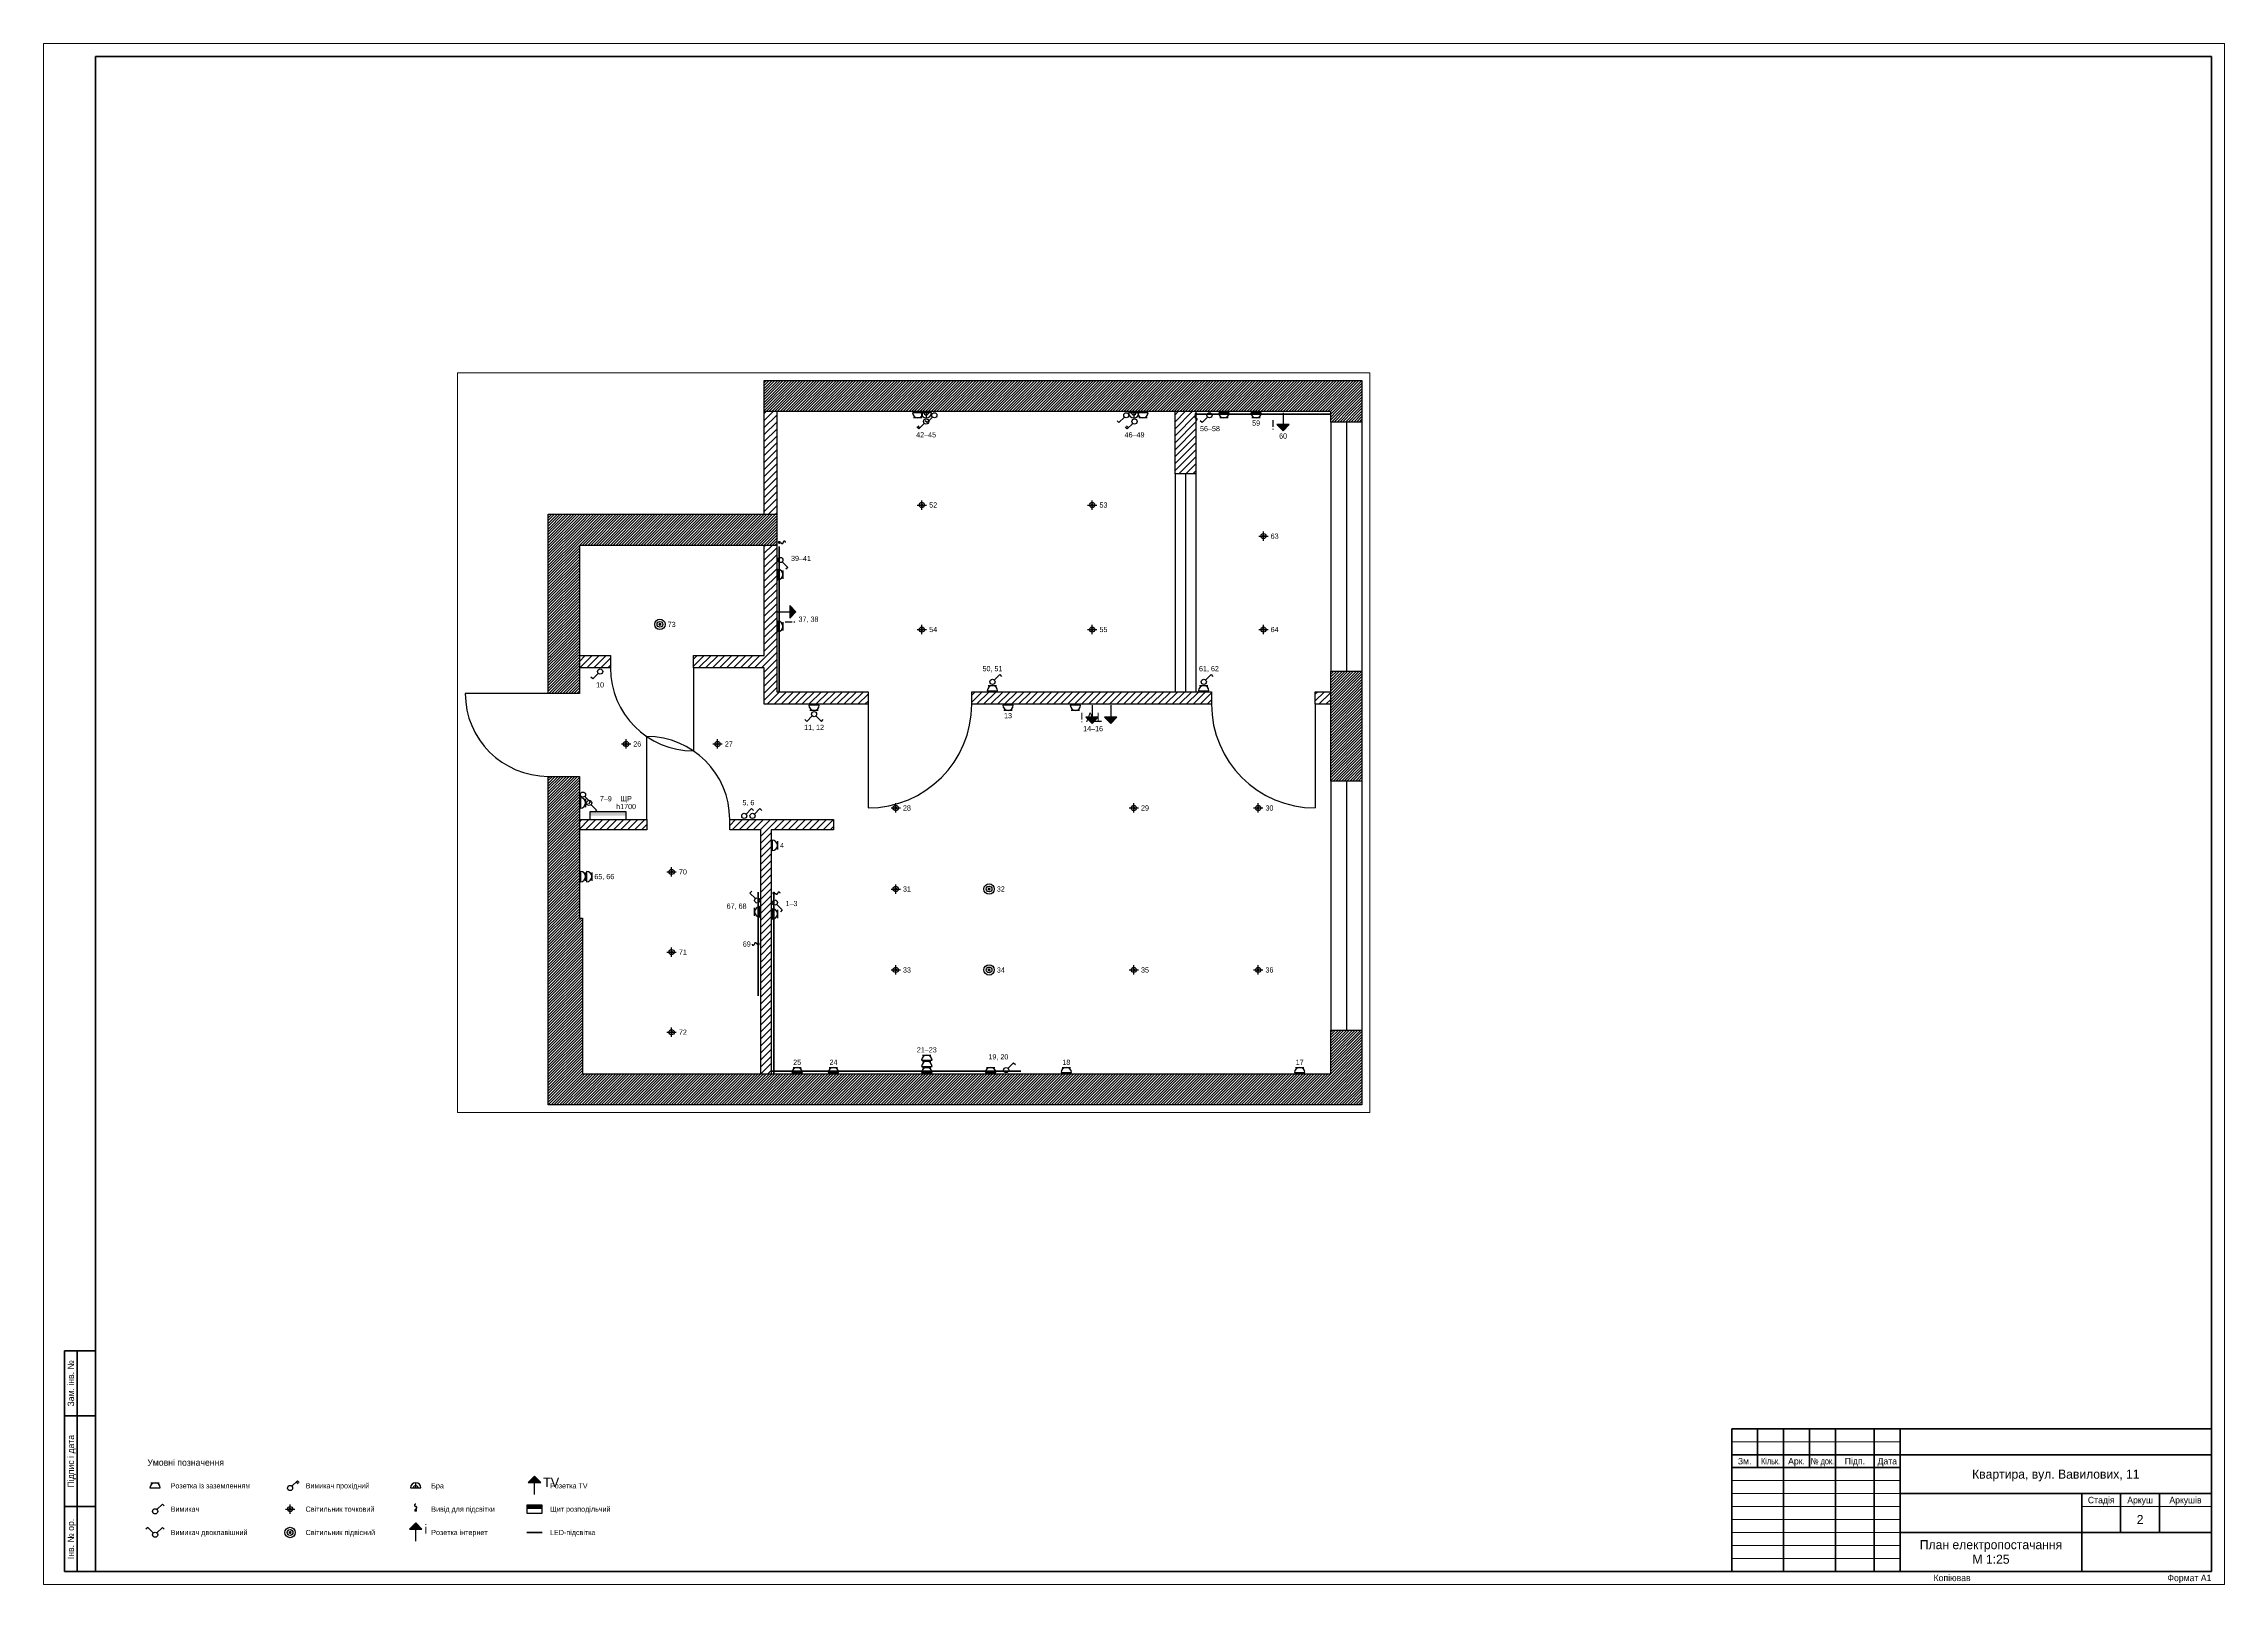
# Paper-space layout '02 Електрика' of a CAD drawing. Header units: millimetres. Extents: x 0 to 841, y 0 to 594.
# The model-space entities are those that its viewports show. They can reach past a viewport. Long polylines and large blocks are cut down to what shows.
import ezdxf
from ezdxf.enums import TextEntityAlignment as Align

# ---------------------------------------------------------------- set-up
doc = ezdxf.new("R2010")
doc.units = ezdxf.units.MM
doc.linetypes.add('E_LED_DASH', pattern=[75, 50, -25])
for name, color, linetype in [('A-DOOR', 3, 'Continuous'), ('A-SHEET', 7, 'Continuous'), ('A-WALL', 7, 'Continuous'), ('A-WIND', 4, 'Continuous'), ('E-BOARD', 1, 'Continuous'), ('E-DATA', 140, 'Continuous'), ('E-LED', 221, 'E_LED_DASH'), ('E-LIGHT', 6, 'Continuous'), ('E-SOCKET', 1, 'Continuous'), ('E-SWITCH', 5, 'Continuous'), ('E-TEXT', 7, 'Continuous')]:
    doc.layers.add(name, color=color, linetype=linetype)
doc.layers.add('A-VPORT', color=8, linetype='Continuous', plot=False)
doc.styles.add('PLEX_LIGHT', font='IBMPlexSans-Light.ttf')

# ---------------------------------------------------------------- blocks, each defined once
blk = doc.blocks.new('STAMP_F3')
at = {"lineweight": 50}
for p, q in [((185, 55), (0, 55)), ((0, 55), (0, 0)), ((10, 40), (10, 55)), ((20, 40), (20, 55)), ((30, 40), (30, 55)), ((40, 40), (40, 55)), ((55, 40), (55, 55)), ((65, 0), (65, 55)), ((185, 0), (185, 55)), ((0, 45), (65, 45)), ((65, 45), (185, 45)), ((0, 40), (65, 40)), ((20, 0), (20, 40)), ((40, 0), (40, 40)), ((55, 0), (55, 40)), ((65, 30), (185, 30)), ((135, 0), (135, 30)), ((150, 15), (150, 30)), ((165, 15), (165, 30)), ((65, 15), (185, 15)), ((0, 0), (185, 0))]:
    blk.add_line(p, q, dxfattribs=at)
at = {"lineweight": 18}
for p, q in [((0, 50), (65, 50)), ((0, 35), (65, 35)), ((0, 30), (65, 30)), ((0, 25), (65, 25)), ((0, 20), (65, 20)), ((135, 25), (185, 25)), ((0, 15), (65, 15)), ((0, 10), (65, 10)), ((0, 5), (65, 5))]:
    blk.add_line(p, q, dxfattribs=at)
at = {"style": 'PLEX_LIGHT'}
for s, p in [('Зм.', (5, 42.5)), ('Арк.', (25, 42.5)), ('Підп.', (47.5, 42.5)), ('Дата', (60, 42.5)), ('Стадія', (142.5, 27.5)), ('Аркуш', (157.5, 27.5)), ('Аркушів', (175, 27.5))]:
    blk.add_text(s, height=2.5, dxfattribs=at).set_placement(p, align=Align.MIDDLE_CENTER)
for s, width, p in [('Кільк.', 0.81045, (15, 42.5)), ('№ док.', 0.701948, (35, 42.5))]:
    blk.add_text(s, height=2.5, dxfattribs=dict(at, width=width)).set_placement(p, align=Align.MIDDLE_CENTER)
for tag, height, p in [('CODE', 5, (125, 50)), ('DATE1', 2.5, (60, 37.5)), ('DATE2', 2.5, (60, 32.5)), ('OBJECT_2', 3.5, (125, 31.9)), ('OBJECT', 3.5, (125, 37.5)), ('DATE3', 2.5, (60, 27.5)), ('DATE4', 2.5, (60, 22.5)), ('DATE5', 2.5, (60, 17.5)), ('BUILDING_2', 3.5, (100, 16.9)), ('BUILDING', 3.5, (100, 22.5)), ('STAGE', 3.5, (142.5, 20)), ('SHEET', 3.5, (157.5, 20)), ('SHEETS', 3.5, (175, 20)), ('DATE6', 2.5, (60, 12.5)), ('DATE7', 2.5, (60, 7.5)), ('IMAGE', 3.5, (100, 7.5)), ('ORG', 2.5, (160, 7.5)), ('DATE8', 2.5, (60, 2.5)), ('IMAGE_2', 3.5, (100, 1.9)), ('ORG_2', 2.5, (160, 3.5))]:
    blk.add_attdef(tag, text='', height=height, dxfattribs=at).set_placement(p, align=Align.MIDDLE_CENTER)
for tag, p in [('ROLE1', (1, 37.5)), ('ROLE2', (1, 32.5)), ('NAME1', (21, 37.5)), ('NAME2', (21, 32.5)), ('ROLE3', (1, 27.5)), ('NAME3', (21, 27.5)), ('ROLE4', (1, 22.5)), ('ROLE5', (1, 17.5)), ('NAME4', (21, 22.5)), ('NAME5', (21, 17.5)), ('ROLE6', (1, 12.5)), ('ROLE7', (1, 7.5)), ('NAME6', (21, 12.5)), ('NAME7', (21, 7.5)), ('ROLE8', (1, 2.5)), ('NAME8', (21, 2.5))]:
    blk.add_attdef(tag, text='', height=2.5, dxfattribs=at).set_placement(p, align=Align.MIDDLE_LEFT)
blk = doc.blocks.new('E_SOCKET')
at = {"color": 0}
for p, q in [((-2, 0.4), (2, 0.4)), ((-1.6, 2.4), (1.6, 2.4))]:
    blk.add_line(p, q, dxfattribs=at)
blk.add_arc((0, 0.4), 2, 0, 180, dxfattribs=at)
at = {"style": 'PLEX_LIGHT', "flags": 1}
for tag in ['GROUP', 'H', 'ID']:
    blk.add_attdef(tag, (0, 0), '', height=2, dxfattribs=at)
blk = doc.blocks.new('E_SWITCH')
at = {"color": 0}
for p, q in [((0.71, 2.11), (2.83, 4.23)), ((2.83, 4.23), (3.54, 3.52))]:
    blk.add_line(p, q, dxfattribs=at)
blk.add_circle((0, 1.4), 1, dxfattribs=at)
at = {"style": 'PLEX_LIGHT', "flags": 1}
for tag in ['GROUP', 'H', 'ID']:
    blk.add_attdef(tag, (0, 0), '', height=2, dxfattribs=at)
blk = doc.blocks.new('E_SWITCH2')
at = {"color": 0}
for p, q in [((-2.83, 4.23), (-3.54, 3.52)), ((-0.71, 2.11), (-2.83, 4.23)), ((0.71, 2.11), (2.83, 4.23)), ((2.83, 4.23), (3.54, 3.52))]:
    blk.add_line(p, q, dxfattribs=at)
blk.add_circle((0, 1.4), 1, dxfattribs=at)
at = {"style": 'PLEX_LIGHT', "flags": 1}
for tag in ['GROUP', 'H', 'ID']:
    blk.add_attdef(tag, (0, 0), '', height=2, dxfattribs=at)
blk = doc.blocks.new('E_PASS_SWITCH')
at = {"color": 0}
for p, q in [((0.71, 2.11), (2.83, 4.23)), ((2.4, 3.8), (3.11, 3.1)), ((2.83, 4.23), (3.54, 3.52))]:
    blk.add_line(p, q, dxfattribs=at)
blk.add_circle((0, 1.4), 1, dxfattribs=at)
at = {"style": 'PLEX_LIGHT', "flags": 1}
for tag in ['GROUP', 'H', 'ID']:
    blk.add_attdef(tag, (0, 0), '', height=2, dxfattribs=at)
blk = doc.blocks.new('E_DOWNLIGHT')
h = blk.add_hatch(color=0)
h.dxf.hatch_style = 1
edge = h.paths.add_edge_path()
edge.add_arc((0, 0), 0.6, 0, 360)
at = {"color": 0}
for p, q in [((-1.8, 0), (1.8, 0)), ((0, -1.8), (0, 1.8))]:
    blk.add_line(p, q, dxfattribs=at)
blk.add_circle((0, 0), 1, dxfattribs=at)
at = {"style": 'PLEX_LIGHT', "flags": 1}
for tag in ['GROUP', 'H', 'ID']:
    blk.add_attdef(tag, (0, 0), '', height=2, dxfattribs=at)
blk = doc.blocks.new('E_PENDANT')
h = blk.add_hatch(color=0)
h.dxf.hatch_style = 1
edge = h.paths.add_edge_path()
edge.add_arc((0, 0), 0.6, 0, 360)
at = {"color": 0}
for radius in [2, 1.1]:
    blk.add_circle((0, 0), radius, dxfattribs=at)
at = {"style": 'PLEX_LIGHT', "flags": 1}
for tag in ['GROUP', 'H', 'ID']:
    blk.add_attdef(tag, (0, 0), '', height=2, dxfattribs=at)
blk = doc.blocks.new('E_SCONCE')
at = {"color": 0}
for p, q in [((-2, 0.4), (2, 0.4)), ((0, 0.4), (0, 2.4))]:
    blk.add_line(p, q, dxfattribs=at)
for radius in [2, 0.9]:
    blk.add_arc((0, 0.4), radius, 0, 180, dxfattribs=at)
at = {"style": 'PLEX_LIGHT', "flags": 1}
for tag in ['GROUP', 'H', 'ID']:
    blk.add_attdef(tag, (0, 0), '', height=2, dxfattribs=at)
blk = doc.blocks.new('E_LED_OUTPUT')
h = blk.add_hatch(color=0)
h.dxf.hatch_style = 1
edge = h.paths.add_edge_path()
edge.add_arc((0, 1), 0.6, 0, 360)
at = {"color": 0}
for centre, start, end in [((0, 2.95), 90, 270), ((0, 2.05), 270, 90)]:
    blk.add_arc(centre, 0.45, start, end, dxfattribs=at)
at = {"style": 'PLEX_LIGHT', "flags": 1}
for tag in ['GROUP', 'H', 'ID']:
    blk.add_attdef(tag, (0, 0), '', height=2, dxfattribs=at)
blk = doc.blocks.new('E_DATA')
h = blk.add_hatch(color=0)
h.dxf.hatch_style = 1
h.paths.add_polyline_path([(-2.4, 5), (2.4, 5), (0, 7.4)])
at = {"color": 0}
blk.add_line((0, 0.4), (0, 5), dxfattribs=at)
blk.add_lwpolyline([(-2.4, 5), (2.4, 5), (0, 7.4)], close=True, dxfattribs=at)
at = {"color": 0, "style": 'PLEX_LIGHT'}
blk.add_text('i', height=3.6, dxfattribs=at).set_placement((3.36, 5), align=Align.MIDDLE_LEFT)
at = {"style": 'PLEX_LIGHT', "flags": 1}
for tag in ['GROUP', 'H', 'ID']:
    blk.add_attdef(tag, (0, 0), '', height=2, dxfattribs=at)
blk = doc.blocks.new('E_TV')
h = blk.add_hatch(color=0)
h.dxf.hatch_style = 1
h.paths.add_polyline_path([(-2.4, 5), (2.4, 5), (0, 7.4)])
at = {"color": 0}
blk.add_line((0, 0.4), (0, 5), dxfattribs=at)
blk.add_lwpolyline([(-2.4, 5), (2.4, 5), (0, 7.4)], close=True, dxfattribs=at)
at = {"color": 0, "style": 'PLEX_LIGHT'}
blk.add_text('TV', height=3.6, dxfattribs=at).set_placement((3.36, 5), align=Align.MIDDLE_LEFT)
at = {"style": 'PLEX_LIGHT', "flags": 1}
for tag in ['GROUP', 'H', 'ID']:
    blk.add_attdef(tag, (0, 0), '', height=2, dxfattribs=at)
blk = doc.blocks.new('E_BOARD')
h = blk.add_hatch(color=0)
h.dxf.hatch_style = 1
h.paths.add_polyline_path([(-0.5, 0.5), (0.5, 0.5), (0.5, 1), (-0.5, 1)])
at = {"color": 0}
blk.add_lwpolyline([(-0.5, 0), (0.5, 0), (0.5, 1), (-0.5, 1)], close=True, dxfattribs=at)
at = {"style": 'PLEX_LIGHT', "flags": 1}
for tag in ['GROUP', 'H', 'ID']:
    blk.add_attdef(tag, (0, 0), '', height=2, dxfattribs=at)

msp = doc.modelspace()

# ---------------------------------------------------------------- hatches: boundary and pattern name
at = {"layer": 'A-WALL'}
h = msp.add_hatch(dxfattribs=at)
h.set_pattern_fill('ANSI31', scale=6)
h.paths.add_polyline_path([(5945, 6381), (5745, 6381), (1903, 6381), (1783, 6381), (1783, 6681), (5745, 6681), (5945, 6681)])
h = msp.add_hatch(dxfattribs=at)
h.set_pattern_fill('ANSI31', scale=6)
h.paths.add_polyline_path([(7545, 6681), (7545, 6381), (7245, 6381), (5945, 6381), (5945, 6681), (7245, 6681)])
h = msp.add_hatch(dxfattribs=at)
h.set_pattern_fill('ANSI31', scale=15)
h.paths.add_polyline_path([(1903, 6381), (1903, 5392), (1783, 5392), (1783, 6381)])
h = msp.add_hatch(dxfattribs=at)
h.set_pattern_fill('ANSI31', scale=15)
h.paths.add_polyline_path([(5745, 5781), (5745, 6381), (5945, 6381), (5945, 5781)])
h = msp.add_hatch(dxfattribs=at)
h.set_pattern_fill('ANSI31', scale=6)
h.paths.add_polyline_path([(7245, 6381), (7545, 6381), (7545, 6281), (7245, 6281)])
h = msp.add_hatch(dxfattribs=at)
h.set_pattern_fill('ANSI31', scale=6)
h.paths.add_polyline_path([(-300, 5392), (0, 5392), (0, 5092), (0, 4031), (-300, 4031), (-300, 5092)])
h = msp.add_hatch(dxfattribs=at)
h.set_pattern_fill('ANSI31', scale=6)
h.paths.add_polyline_path([(1903, 5092), (1783, 5092), (0, 5092), (0, 5392), (1783, 5392), (1903, 5392)])
h = msp.add_hatch(dxfattribs=at)
h.set_pattern_fill('ANSI31', scale=15)
h.paths.add_polyline_path([(1783, 5092), (1903, 5092), (1903, 4031), (1783, 4031)])
h = msp.add_hatch(dxfattribs=at)
h.set_pattern_fill('ANSI31', scale=6)
h.paths.add_polyline_path([(0, 4031), (0, 3911), (0, 3666), (-300, 3666), (-300, 3911), (-300, 4031)])
h = msp.add_hatch(dxfattribs=at)
h.set_pattern_fill('ANSI31', scale=15)
h.paths.add_polyline_path([(300, 3911), (0, 3911), (0, 4031), (300, 4031)])
h = msp.add_hatch(dxfattribs=at)
h.set_pattern_fill('ANSI31', scale=15)
h.paths.add_polyline_path([(1903, 3911), (1783, 3911), (1100, 3911), (1100, 4031), (1783, 4031), (1903, 4031)])
h = msp.add_hatch(dxfattribs=at)
h.set_pattern_fill('ANSI31', scale=15)
h.paths.add_polyline_path([(1903, 3561), (1783, 3561), (1783, 3911), (1903, 3911), (1903, 3681)])
h = msp.add_hatch(dxfattribs=at)
h.set_pattern_fill('ANSI31', scale=6)
h.paths.add_polyline_path([(7245, 3881), (7545, 3881), (7545, 3681), (7245, 3681)])
h = msp.add_hatch(dxfattribs=at)
h.set_pattern_fill('ANSI31', scale=15)
h.paths.add_polyline_path([(2783, 3561), (1903, 3561), (1903, 3681), (2783, 3681)])
h = msp.add_hatch(dxfattribs=at)
h.set_pattern_fill('ANSI31', scale=15)
h.paths.add_polyline_path([(6095, 3681), (6095, 3561), (5945, 3561), (5745, 3561), (3783, 3561), (3783, 3681), (5745, 3681), (5945, 3681)])
h = msp.add_hatch(dxfattribs=at)
h.set_pattern_fill('ANSI31', scale=15)
h.paths.add_polyline_path([(7095, 3681), (7245, 3681), (7245, 3561), (7095, 3561)])
h = msp.add_hatch(dxfattribs=at)
h.set_pattern_fill('ANSI31', scale=6)
h.paths.add_polyline_path([(7245, 2821), (7245, 3561), (7245, 3681), (7545, 3681), (7545, 3561), (7545, 2821)])
h = msp.add_hatch(dxfattribs=at)
h.set_pattern_fill('ANSI31', scale=6)
h.paths.add_polyline_path([(0, 2866), (0, 2450), (0, 2350), (-300, 2350), (-300, 2450), (-300, 2866)])
h = msp.add_hatch(dxfattribs=at)
h.set_pattern_fill('ANSI31', scale=6)
h.paths.add_polyline_path([(0, 1500), (-300, 1500), (-300, 2350), (0, 2350)])
h = msp.add_hatch(dxfattribs=at)
h.set_pattern_fill('ANSI31', scale=15)
h.paths.add_polyline_path([(650, 2350), (0, 2350), (0, 2450), (650, 2450)])
h = msp.add_hatch(dxfattribs=at)
h.set_pattern_fill('ANSI31', scale=15)
h.paths.add_polyline_path([(1450, 2350), (1450, 2450), (1750, 2450), (1750, 2350)])
h = msp.add_hatch(dxfattribs=at)
h.set_pattern_fill('ANSI31', scale=15)
h.paths.add_polyline_path([(1750, 2450), (1850, 2450), (1850, 2350), (1850, 0), (1750, 0), (1750, 2350)])
h = msp.add_hatch(dxfattribs=at)
h.set_pattern_fill('ANSI31', scale=15)
h.paths.add_polyline_path([(2450, 2450), (2450, 2350), (2350, 2350), (1850, 2350), (1850, 2450), (2350, 2450)])
h = msp.add_hatch(dxfattribs=at)
h.set_pattern_fill('ANSI31', scale=6)
h.paths.add_polyline_path([(0, 1500), (30, 1500), (30, 1170), (30, 0), (30, -300), (-300, -300), (-300, 0), (-300, 1170), (-300, 1500)])
h = msp.add_hatch(dxfattribs=at)
h.set_pattern_fill('ANSI31', scale=6)
h.paths.add_polyline_path([(7245, 0), (7245, 421), (7545, 421), (7545, 0), (7545, -300), (7245, -300)])
h = msp.add_hatch(dxfattribs=at)
h.set_pattern_fill('ANSI31', scale=6)
h.paths.add_polyline_path([(1750, 0), (1750, -300), (30, -300), (30, 0)])
h = msp.add_hatch(dxfattribs=at)
h.set_pattern_fill('ANSI31', scale=6)
h.paths.add_polyline_path([(1750, 0), (1850, 0), (7245, 0), (7245, -300), (1850, -300), (1750, -300)])

# ---------------------------------------------------------------- linework, layer by layer
at = {"layer": 'A-DOOR'}
for p, q in [((1100, 3911), (1100, 3111)), ((-300, 3666), (-1100, 3666)), ((2783, 3561), (2783, 2561)), ((7095, 3561), (7095, 2561)), ((650, 2450), (650, 3250))]:
    msp.add_line(p, q, dxfattribs=at)
for centre, radius, start, end in [((1100, 3911), 800, 180, -90), ((-300, 3666), 800, 180, -90), ((2783, 3561), 1000, -90, 0), ((7095, 3561), 1000, 180, -90), ((650, 2450), 800, 0, 90)]:
    msp.add_arc(centre, radius, start, end, dxfattribs=at)
at = {"layer": 'A-WALL'}
for p, q in [((1783, 6381), (1783, 6681)), ((1783, 6681), (5945, 6681)), ((5945, 6681), (7545, 6681)), ((7545, 6681), (7545, 6381)), ((1783, 5392), (1783, 6381)), ((5945, 6381), (1783, 6381)), ((1903, 6381), (1903, 5392)), ((5745, 5781), (5745, 6381)), ((7245, 6381), (5945, 6381)), ((5945, 6381), (5945, 5781)), ((7245, 6281), (7245, 6381)), ((7545, 6381), (7545, 6281)), ((7545, 6281), (7245, 6281)), ((5945, 5781), (5745, 5781)), ((-300, 4031), (-300, 5392)), ((-300, 5392), (0, 5392)), ((0, 5392), (1903, 5392)), ((1903, 5392), (1903, 5092)), ((1903, 5092), (0, 5092)), ((0, 5092), (0, 4031)), ((1783, 4031), (1783, 5092)), ((1903, 5092), (1903, 4031)), ((-300, 3666), (-300, 4031)), ((0, 4031), (0, 3666)), ((0, 4031), (300, 4031)), ((300, 4031), (300, 3911)), ((1100, 3911), (1100, 4031)), ((1100, 4031), (1783, 4031)), ((1903, 4031), (1903, 3911)), ((300, 3911), (0, 3911)), ((1783, 3911), (1100, 3911)), ((1783, 3561), (1783, 3911)), ((1903, 3911), (1903, 3681)), ((7245, 3681), (7245, 3881)), ((7245, 3881), (7545, 3881)), ((7545, 3881), (7545, 3681)), ((0, 3666), (-300, 3666)), ((1903, 3681), (2783, 3681)), ((2783, 3681), (2783, 3561)), ((3783, 3561), (3783, 3681)), ((3783, 3681), (6095, 3681)), ((6095, 3681), (6095, 3561)), ((7095, 3561), (7095, 3681)), ((7095, 3681), (7245, 3681)), ((7245, 2821), (7245, 3681)), ((7545, 3681), (7545, 2821)), ((2783, 3561), (1783, 3561)), ((6095, 3561), (3783, 3561)), ((7245, 3561), (7095, 3561)), ((-300, 2350), (-300, 2866)), ((-300, 2866), (0, 2866)), ((0, 2866), (0, 2350)), ((7545, 2821), (7245, 2821)), ((-300, 1500), (-300, 2350)), ((0, 2450), (650, 2450)), ((650, 2350), (0, 2350)), ((0, 2350), (0, 1500)), ((650, 2450), (650, 2350)), ((1450, 2350), (1450, 2450)), ((1450, 2450), (1750, 2450)), ((1750, 2350), (1450, 2350)), ((1750, 2450), (1850, 2450)), ((1750, 0), (1750, 2350)), ((1850, 2450), (2450, 2450)), ((1850, 2350), (1850, 0)), ((2450, 2350), (1850, 2350)), ((2450, 2450), (2450, 2350)), ((-300, -300), (-300, 1500)), ((0, 1500), (30, 1500)), ((30, 1500), (30, 0)), ((7245, 0), (7245, 421)), ((7245, 421), (7545, 421)), ((7545, 421), (7545, -300)), ((30, 0), (1750, 0)), ((1750, 0), (7245, 0)), ((30, -300), (-300, -300)), ((1750, -300), (30, -300)), ((7245, -300), (1750, -300)), ((7545, -300), (7245, -300))]:
    msp.add_line(p, q, dxfattribs=at)
at = {"layer": 'A-WIND'}
for p, q in [((7245, 6281), (7245, 3881)), ((7395, 6281), (7395, 3881)), ((7545, 6281), (7545, 3881)), ((5745, 5781), (5745, 3681)), ((5845, 5781), (5845, 3681)), ((5945, 5781), (5945, 3681)), ((7245, 2821), (7245, 421)), ((7395, 2821), (7395, 421)), ((7545, 2821), (7545, 421))]:
    msp.add_line(p, q, dxfattribs=at)
at = {"layer": 'E-LED', "lineweight": 35}
for p, q in [((5945, 6356), (7245, 6356)), ((1928, 3681), (1928, 5081)), ((1725, 1750), (1725, 750)), ((1875, 0), (1875, 1740)), ((4255, 25), (1850, 25))]:
    msp.add_line(p, q, dxfattribs=at)

# ---------------------------------------------------------------- block references
at = {"layer": 'E-BOARD', "xscale": 348, "yscale": 75}
msp.add_blockref('E_BOARD', (276, 2450), dxfattribs=at)
at = {"layer": 'E-DATA', "xscale": 25, "yscale": 25}
for name, p, rotation in [('E_DATA', (6785, 6381), -180), ('E_DATA', (1903, 4451), -90), ('E_DATA', (4943, 3561), -180), ('E_TV', (5123, 3561), -180)]:
    msp.add_blockref(name, p, dxfattribs=dict(at, rotation=rotation))
at = {"layer": 'E-LED', "xscale": 25, "yscale": 25}
for p, rotation in [((5945, 6381), -180), ((1903, 5121), -90), ((1850, 1740), -90), ((1750, 1250), -270)]:
    msp.add_blockref('E_LED_OUTPUT', p, dxfattribs=dict(at, rotation=rotation))
at = {"layer": 'E-LIGHT', "xscale": 25, "yscale": 25, "rotation": -180}
for p in [(3345, 6381), (5345, 6381)]:
    msp.add_blockref('E_SCONCE', p, dxfattribs=at)
at = {"layer": 'E-LIGHT', "xscale": 25, "yscale": 25}
for name, p in [('E_DOWNLIGHT', (3303, 5481)), ('E_DOWNLIGHT', (4945, 5481)), ('E_DOWNLIGHT', (6595, 5181)), ('E_PENDANT', (777, 4331)), ('E_DOWNLIGHT', (3303, 4281)), ('E_DOWNLIGHT', (4945, 4281)), ('E_DOWNLIGHT', (6595, 4281)), ('E_DOWNLIGHT', (450, 3178)), ('E_DOWNLIGHT', (1333, 3178)), ('E_DOWNLIGHT', (3050, 2561)), ('E_DOWNLIGHT', (5345, 2561)), ('E_DOWNLIGHT', (6545, 2561)), ('E_DOWNLIGHT', (890, 1945)), ('E_DOWNLIGHT', (3050, 1780)), ('E_PENDANT', (3950, 1780)), ('E_DOWNLIGHT', (890, 1172)), ('E_DOWNLIGHT', (3050, 1000)), ('E_PENDANT', (3950, 1000)), ('E_DOWNLIGHT', (5345, 1000)), ('E_DOWNLIGHT', (6545, 1000)), ('E_DOWNLIGHT', (890, 400))]:
    msp.add_blockref(name, p, dxfattribs=at)
at = {"layer": 'E-SOCKET', "xscale": 25, "yscale": 25}
for p, rotation in [((3263, 6381), -180), ((5433, 6381), -180), ((6215, 6381), -180), ((6525, 6381), -180), ((1903, 4811), -90), ((1903, 4311), -90), ((2263, 3561), -180), ((4133, 3561), -180), ((4783, 3561), -180), ((0, 2610), -90), ((1850, 2200), -90), ((0, 1900), -90), ((60, 1900), -90), ((1750, 1560), -270), ((1850, 1540), -90)]:
    msp.add_blockref('E_SOCKET', p, dxfattribs=dict(at, rotation=rotation))
for p in [(3983, 3681), (6020, 3681), (2100, 0), (2450, 0), (3350, 120), (3350, 60), (3350, 0), (3965, 0), (4695, 0), (6945, 0)]:
    msp.add_blockref('E_SOCKET', p, dxfattribs=at)
at = {"layer": 'E-SWITCH', "xscale": 25, "yscale": 25}
for name, p, rotation in [('E_PASS_SWITCH', (3343, 6321), -180), ('E_SWITCH', (3423, 6381), -180), ('E_SWITCH', (5273, 6381), -180), ('E_PASS_SWITCH', (5353, 6321), -180), ('E_SWITCH', (6075, 6381), -180), ('E_SWITCH', (1903, 4951), -90), ('E_SWITCH', (200, 3911), -180), ('E_SWITCH2', (2263, 3501), -180), ('E_SWITCH', (0, 2690), -90), ('E_SWITCH', (60, 2610), -90), ('E_SWITCH', (1750, 1670), -270), ('E_SWITCH', (1850, 1650), -90)]:
    msp.add_blockref(name, p, dxfattribs=dict(at, rotation=rotation))
for p in [(3983, 3741), (6020, 3741), (1590, 2450), (1670, 2450), (4115, 0)]:
    msp.add_blockref('E_SWITCH', p, dxfattribs=at)

# ---------------------------------------------------------------- texts
at = {"layer": 'E-TEXT', "style": 'PLEX_LIGHT'}
for s, p in [('42–45', (3343, 6158)), ('46–49', (5353, 6158)), ('56–58', (6080, 6218)), ('59', (6525, 6271)), ('60', (6785, 6146)), ('50, 51', (3983, 3904)), ('61, 62', (6070, 3904)), ('10', (200, 3748)), ('13', (4133, 3451)), ('11, 12', (2263, 3338)), ('14–16', (4953, 3326)), ('h1700', (451, 2575)), ('ЩР', (451, 2650)), ('5, 6', (1630, 2613)), ('21–23', (3350, 230)), ('25', (2100, 110)), ('24', (2450, 110)), ('19, 20', (4040, 163)), ('18', (4695, 110)), ('17', (6945, 110))]:
    msp.add_text(s, height=50, dxfattribs=at).set_placement(p, align=Align.MIDDLE_CENTER)
for s, p in [('52', (3373, 5481)), ('53', (5015, 5481)), ('63', (6665, 5181)), ('39–41', (2041, 4966)), ('73', (852, 4331)), ('37, 38', (2113, 4381)), ('54', (3373, 4281)), ('55', (5015, 4281)), ('64', (6665, 4281)), ('26', (520, 3178)), ('27', (1403, 3178)), ('7–9', (198, 2650)), ('28', (3120, 2561)), ('29', (5415, 2561)), ('30', (6615, 2561)), ('4', (1935, 2200)), ('65, 66', (145, 1900)), ('70', (960, 1945)), ('31', (3120, 1780)), ('32', (4025, 1780)), ('1–3', (1988, 1640)), ('71', (960, 1172)), ('33', (3120, 1000)), ('34', (4025, 1000)), ('35', (5415, 1000)), ('36', (6615, 1000)), ('72', (960, 400))]:
    msp.add_text(s, height=50, dxfattribs=at).set_placement(p, align=Align.MIDDLE_LEFT)
for s, p in [('67, 68', (1612, 1615)), ('69', (1652.5, 1250))]:
    msp.add_text(s, height=50, dxfattribs=at).set_placement(p, align=Align.MIDDLE_RIGHT)

psp = doc.layouts.new('02 Електрика')

# ---------------------------------------------------------------- linework, layer by layer
at = {"layer": 'A-SHEET', "lineweight": 18}
for p, q in [((841, 594), (0, 594)), ((0, 594), (0, 0)), ((841, 0), (841, 594)), ((0, 0), (841, 0))]:
    psp.add_line(p, q, dxfattribs=at)
at = {"layer": 'A-SHEET', "lineweight": 50}
for p, q in [((836, 589), (20, 589)), ((20, 589), (20, 5)), ((836, 5), (836, 589)), ((20, 90), (8, 90)), ((8, 90), (8, 65)), ((13, 65), (13, 90)), ((20, 65), (20, 90)), ((20, 65), (8, 65)), ((8, 65), (8, 30)), ((8, 65), (20, 65)), ((13, 30), (13, 65)), ((20, 30), (20, 65)), ((20, 30), (8, 30)), ((8, 30), (8, 5)), ((8, 30), (20, 30)), ((13, 5), (13, 30)), ((20, 5), (20, 30)), ((8, 5), (20, 5)), ((20, 5), (836, 5))]:
    psp.add_line(p, q, dxfattribs=at)
at = {"layer": 'E-LED', "lineweight": 35}
psp.add_line((186.3, 20), (192.3, 20), dxfattribs=at)

# ---------------------------------------------------------------- block references
at = {"layer": 'A-SHEET'}
ref = psp.add_blockref('STAMP_F3', (651, 5), dxfattribs=at)
ref.add_attrib('OBJECT', 'Квартира, вул. Вавилових, 11', dxfattribs={"layer": '0', "height": 3.5, "style": 'PLEX_LIGHT'}).set_placement((776, 42.5), align=Align.MIDDLE_CENTER)
ref.add_attrib('IMAGE', 'План електропостачання', dxfattribs={"layer": '0', "height": 3.5, "style": 'PLEX_LIGHT'}).set_placement((751, 15.3), align=Align.MIDDLE_CENTER)
ref.add_attrib('IMAGE_2', 'М 1:25', dxfattribs={"layer": '0', "height": 3.5, "style": 'PLEX_LIGHT'}).set_placement((751, 9.7), align=Align.MIDDLE_CENTER)
ref.add_attrib('SHEET', '2', dxfattribs={"layer": '0', "height": 3.5, "style": 'PLEX_LIGHT'}).set_placement((808.5, 25), align=Align.MIDDLE_CENTER)
at = {"layer": 'E-BOARD', "xscale": 6, "yscale": 3}
psp.add_blockref('E_BOARD', (189.3, 27.5), dxfattribs=at)
at = {"layer": 'E-DATA'}
for name, p in [('E_TV', (189.3, 34.3)), ('E_DATA', (143.48, 16.3))]:
    psp.add_blockref(name, p, dxfattribs=at)
at = {"layer": 'E-LED'}
psp.add_blockref('E_LED_OUTPUT', (143.48, 27.55), dxfattribs=at)
at = {"layer": 'E-LIGHT'}
for name, p in [('E_SCONCE', (143.48, 36.8)), ('E_DOWNLIGHT', (95.04, 29)), ('E_PENDANT', (95.04, 20))]:
    psp.add_blockref(name, p, dxfattribs=at)
at = {"layer": 'E-SOCKET'}
psp.add_blockref('E_SOCKET', (43, 36.8), dxfattribs=at)
at = {"layer": 'E-SWITCH'}
for name, p in [('E_PASS_SWITCH', (95.04, 35.74)), ('E_SWITCH', (43, 26.74)), ('E_SWITCH2', (43, 17.74))]:
    psp.add_blockref(name, p, dxfattribs=at)

# ---------------------------------------------------------------- texts
at = {"layer": 'A-SHEET', "style": 'PLEX_LIGHT'}
for s, p in [('Зам. інв. №', (10.5, 77.5)), ('Підпис і дата', (10.5, 47.5)), ('Інв. № ор.', (10.5, 17.5))]:
    psp.add_text(s, height=2.5, rotation=90, dxfattribs=at).set_placement(p, align=Align.MIDDLE_CENTER)
psp.add_text('Копіював', height=2.5, dxfattribs=at).set_placement((736, 2.5), align=Align.MIDDLE_CENTER)
psp.add_text('Формат A1', height=2.5, dxfattribs=at).set_placement((836, 2.5), align=Align.MIDDLE_RIGHT)
at = {"layer": 'E-TEXT', "style": 'PLEX_LIGHT'}
for s, height, p in [('Умовні позначення', 2.5, (40, 47)), ('Розетка із заземленням', 2, (49, 38)), ('Вимикач прохідний', 2, (101.04, 38)), ('Бра', 2, (149.48, 38)), ('Розетка TV', 2, (195.3, 38)), ('Вимикач', 2, (49, 29)), ('Світильник точковий', 2, (101.04, 29)), ('Вивід для підсвітки', 2, (149.48, 29)), ('Щит розподільчий', 2, (195.3, 29)), ('Вимикач двоклавішний', 2, (49, 20)), ('Світильник підвісний', 2, (101.04, 20)), ('Розетка інтернет', 2, (149.48, 20)), ('LED-підсвітка', 2, (195.3, 20))]:
    psp.add_text(s, height=height, dxfattribs=at).set_placement(p, align=Align.MIDDLE_LEFT)

# ---------------------------------------------------------------- viewports
at = {"layer": 'A-VPORT'}
psp.add_viewport(center=(335.5, 324.5), size=(351.8, 285.24), view_center_point=(3222.5, 3190.5), view_height=7131, dxfattribs=at)

doc.saveas('drawing.dxf')
